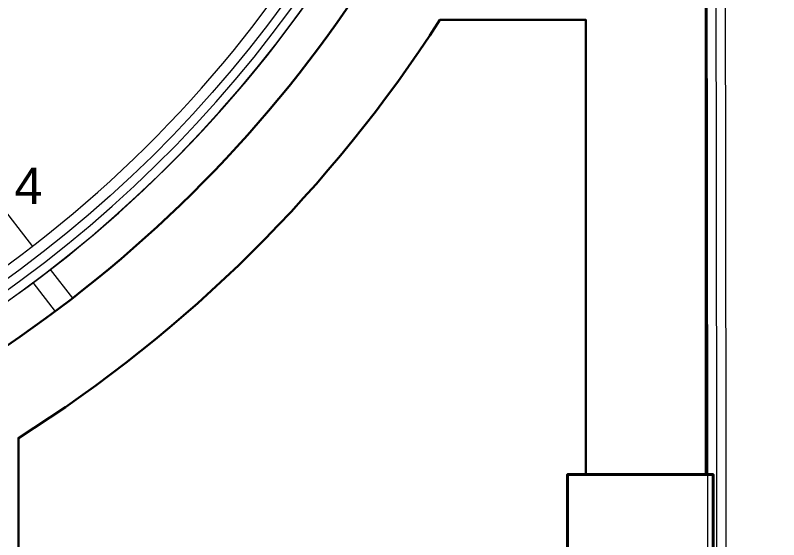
# Model space of a CAD drawing. Header units: centimetres. Extents: x 118932 to 154602, y -32682 to -23521.
# Drawn here: x 129376.5 to 129481.3, y -30895.4 to -30823.4 of the extents above; entities that cross this region are included whole.
import ezdxf

# ---------------------------------------------------------------- set-up
doc = ezdxf.new("R2010")
doc.units = ezdxf.units.CM
doc.header["$LTSCALE"] = 50
doc.header["$MEASUREMENT"] = 0
for name, color, linetype, lineweight, true_color in [('GEN_01_TA_Kolon', 7, 'Continuous', 35, 0xd05d28), ('GEN_01_TA_Merdiven', 7, 'Continuous', 13, 0x816183), ('GEN_05_ML_Alçıpan_giydirme', 7, 'Continuous', 18, 0x7ebab5), ('KALACAK DUVARLAR', 7, 'Continuous', 30, 0x005387)]:
    doc.layers.add(name, color=color, linetype=linetype, lineweight=lineweight, true_color=true_color)
doc.styles.add('z-Arial', font='arial.ttf')

# ---------------------------------------------------------------- blocks, each defined once
blk = doc.blocks.new('LEVEL -1_B BLOK_GÖRÜNÜŞ')
at = {"layer": 'GEN_01_TA_Merdiven'}
for p, q in [((2517.44, 733.36, 0), (2603.04, 622.58, 0)), ((2605.49, 619.42, 0), (2608.55, 615.46, 0)), ((2603.1, 617.6, 0), (2606.16, 613.64, 0))]:
    blk.add_line(p, q, dxfattribs=at)
at = {"layer": 'GEN_01_TA_Merdiven', "elevation": 0}
for points in [[(2327.51, 755.91, 0.381409), (2480.51, 584.51, 0.448084), (2672.51, 755.91)], [(2331.51, 755.91, 0.380636), (2480.51, 588.54, 0.448608), (2668.51, 755.91)]]:
    blk.add_lwpolyline(points, format="xyb", dxfattribs=at)
at = {"layer": 'GEN_01_TA_Merdiven', "insert": (2600.57, 633.42), "char_height": 5, "attachment_point": 1, "style": 'z-Arial'}
blk.add_mtext_dynamic_manual_height_columns('4', width=12.4233, gutter_width=400, heights=[0], dxfattribs=at)
blk = doc.blocks.new('LEVEL -1_B BLOK_KOLON')
at = {"layer": 'GEN_01_TA_Kolon', "elevation": 0, "flags": 128}
for points in [[(55319.41, 6575.04), (55319.41, 6605.04), (55339.41, 6605.04), (55339.41, 6575.04)], [(55339.41, 6575.04), (55339.41, 6605.04), (55319.41, 6605.04), (55319.41, 6575.04)]]:
    blk.add_lwpolyline(points, close=True, dxfattribs=at)
blk = doc.blocks.new('PP_Level-1_Bblok_YeniDuvarlar')
at = {"layer": 'GEN_05_ML_Alçıpan_giydirme', "elevation": 0}
for points in [[(2249.04, 13.03), (2249.04, -49.25, -0.403911), (2085.04, -219.15), (2085.04, 302.23), (1490.4, 302.23), (1490.4, 299.73)], [(1490.4, 300.98), (2083.79, 300.98), (2083.79, -220.44, 0.406112), (2250.29, -49.25), (2250.29, 13.03)], [(1490.4, 299.73), (2082.54, 299.73), (2082.54, -221.72, 0.408283), (2251.54, -49.25), (2251.54, 13.03)]]:
    blk.add_lwpolyline(points, format="xyb", dxfattribs=at)
for points in [[(2274.86, -243.92), (2274.54, -7.47), (2284.55, -7.47)], [(2277.36, -243.92), (2277.05, -9.97), (2284.55, -9.97), (2284.55, -7.47)], [(2276.11, -243.92), (2275.79, -8.72), (2284.55, -8.72)]]:
    blk.add_lwpolyline(points, dxfattribs=at)
blk = doc.blocks.new('KALACAK DUVALAR LEVEL -1 B BLOK')
at = {"layer": 'KALACAK DUVARLAR', "flags": 128}
blk.add_lwpolyline([(90.08, 18), (321.06, 18.01), (321.06, -503.47, 0.416691), (500.06, -325.98), (500.05, -266.19), (518.06, -266.19), (522.1, -266.19), (522.1, -284.19), (518.06, -284.19), (518.06, -490.65)], format="xyb", dxfattribs=at)
at = {"layer": 'KALACAK DUVARLAR', "elevation": 0}
blk.add_lwpolyline([(501.56, -490.65), (501.56, -428.16), (481.56, -428.16, -0.109199), (423.69, -485.65), (423.69, -505.65), (499.06, -505.65)], format="xyb", dxfattribs=at)

msp = doc.modelspace()

# ---------------------------------------------------------------- block references
for name, p in [('LEVEL -1_B BLOK_KOLON', (74132.92, -37491.52)), ('KALACAK DUVALAR LEVEL -1 B BLOK', (128953.26, -30395.83, 0)), ('LEVEL -1_B BLOK_GÖRÜNÜŞ', (126775.81, -31477.71)), ('PP_Level-1_Bblok_YeniDuvarlar', (127196.78, -30672.55, 0))]:
    msp.add_blockref(name, p)

doc.saveas('drawing.dxf')
